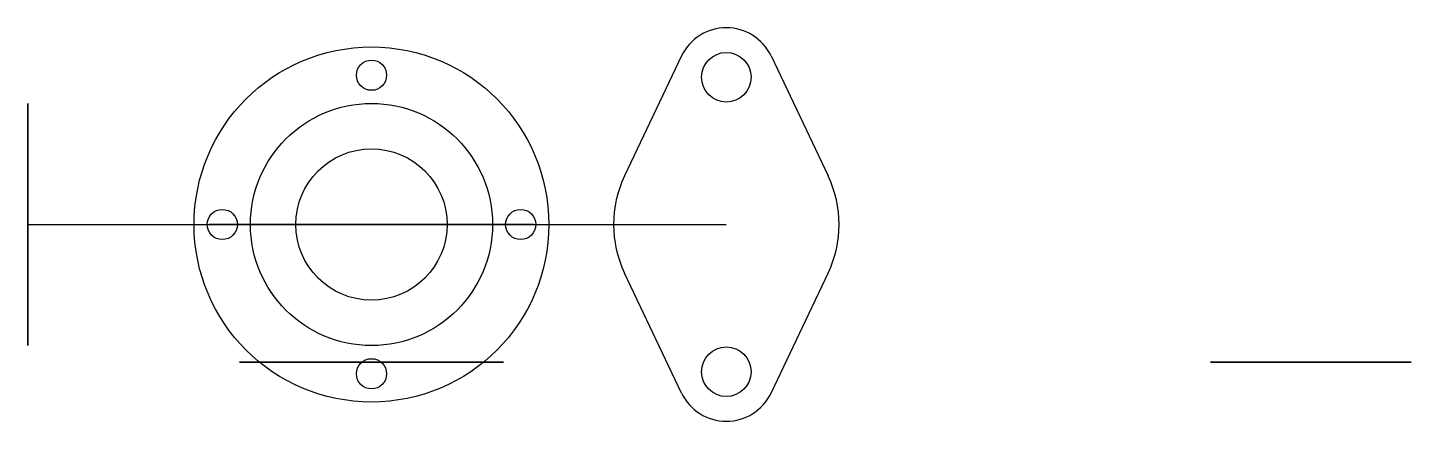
# Model space of a CAD drawing. Header units: millimetres. Extents: x -12.5 to 41.9, y -49.8 to 7.1.
# Drawn here: x -12.5 to 37.8, y -7.1 to 7.1 of the extents above; entities outside this region: 1.
import ezdxf

# ---------------------------------------------------------------- set-up
doc = ezdxf.new("R2010")
doc.units = ezdxf.units.MM
doc.layers.add('A粗实线', color=2, linetype='Continuous', lineweight=30)

msp = doc.modelspace()

# ---------------------------------------------------------------- linework, layer by layer
at = {"layer": 'A粗实线'}
for p, q in [((11.275, 6.124, 8.4), (9.198, 1.763, 8.4)), ((14.525, 6.124, 8.4), (16.602, 1.763, 8.4)), ((11.275, -6.124, 8.4), (9.198, -1.763, 8.4)), ((14.525, -6.124, 8.4), (16.602, -1.763, 8.4))]:
    msp.add_line(p, q, dxfattribs=at)
at = {"layer": 'A粗实线', "extrusion": (0, -1, 0)}
for p, q in [((-1.8, -5, 6.8), (-1.8, -5, 4.267)), ((1.8, -5, 6.8), (1.8, -5, 3.151))]:
    msp.add_line(p, q, dxfattribs=at)
msp.add_lwpolyline([(-12.5, 0), (7.4, 0, 0.414214), (12.9, 5.5), (12.9, 8.4)], format="xyb", dxfattribs=at)
at = {"layer": 'A粗实线'}
for centre, radius in [((0, 0, -11.6), 6.45), ((12.9, 5.35, 8.4), 0.9), ((0, 5.425, -11.6), 0.55), ((0, 0, -11.6), 4.4), ((0, 0, -11.6), 2.75), ((-5.425, 0, -11.6), 0.55), ((5.425, 0, -11.6), 0.55), ((12.9, -5.35, 8.4), 0.9), ((0, -5.425, -11.6), 0.55), ((38.955, -46.902, 8.4), 2.9)]:
    msp.add_circle(centre, radius, dxfattribs=at)
at = {"layer": 'A粗实线', "extrusion": (-1, 0, 3.2293e-17)}
for radius in [4.4, 3.3]:
    msp.add_circle((0, 0, 12.5), radius, dxfattribs=at)
at = {"layer": 'A粗实线', "extrusion": (0, -1, 0)}
for centre, radius in [((0, 0), 5.9), ((0, 0, 5), 4.8), ((0, 6.8, 5), 0.75), ((34.155, 0.239, 5), 3.65)]:
    msp.add_circle(centre, radius, dxfattribs=at)
at = {"layer": 'A粗实线'}
for centre, radius, start, end in [((12.9, 5.35, 8.4), 1.8, 25.4616, 154.5384), ((12.9, 0, 8.4), 4.1, 154.5384, 205.4616), ((12.9, 0, 8.4), 4.1, 334.5384, 25.4616), ((12.9, -5.35, 8.4), 1.8, 205.4616, 334.5384)]:
    msp.add_arc(centre, radius, start, end, dxfattribs=at)
at = {"layer": 'A粗实线', "extrusion": (0, -1, 0)}
msp.add_arc((0, 6.8, 5), 1.8, 0, 180, dxfattribs=at)

doc.saveas('drawing.dxf')
